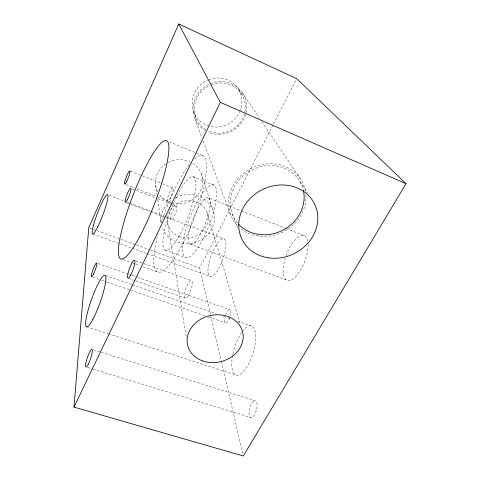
<?xml version="1.0" encoding="UTF-8"?>
<svg xmlns="http://www.w3.org/2000/svg" width="480" height="480" viewBox="0 0 480 480"><rect width="100%" height="100%" fill="white"/><g stroke="black" fill="none" stroke-linecap="round" stroke-linejoin="round"><path stroke-width="0.36" stroke-dasharray="2.4 1.8" d="M210.522 314.628L199.704 267.99L273.126 124.656M273.468 123.99L296.01 79.992M87.396 367.416L92.412 368.952M93.132 369.174L250.752 417.498M93.312 349.806L100.446 352.05M101.16 352.272L255.324 400.758A8.676 3.486 -75.1 0 1 254.862 414.138A8.676 3.486 -75.1 0 1 249.048 412.518A8.676 3.486 -75.1 0 1 255.324 400.758M86.55 326.754L107.874 333.642M108.588 333.87L235.83 374.958M92.91 277.206L100.698 279.882M101.406 280.128L106.368 281.832M107.076 282.078L205.524 315.948M208.356 316.926L225.354 322.77M105.432 275.442L131.574 284.502M132.276 284.748L216.354 313.872M223.416 316.32L231.192 319.014M237.546 321.216L250.974 325.866M128.808 278.43L135.18 280.65M135.888 280.896L185.454 298.182M98.082 263.55L128.436 274.182M129.144 274.434L131.262 275.172M131.964 275.424L136.908 277.152M137.616 277.398L230.1 309.804M123.204 259.758L132.384 263.022M133.086 263.274L135.204 264.024M135.912 264.276L140.148 265.782M142.968 266.79L157.086 271.806M135.726 260.706L143.46 263.466M144.162 263.718L191.25 280.53M92.88 234.03L131.67 248.058M132.378 248.31L146.478 253.41M147.186 253.668L210.654 276.612M89.472 227.904L92.982 229.182M93.69 229.434L96.498 230.46M97.2 230.712L135.816 244.758M136.518 245.01L149.856 249.864M150.558 250.116L199.704 267.99M165.186 250.11L185.556 257.568M189.672 243.996L286.02 279.864M109.188 195.324L123.858 200.898M127.35 202.224L128.748 202.752M129.45 203.016L150.408 210.978M151.104 211.248L164.382 216.288M165.078 216.552L224.466 239.118A20.088 6.114 -69.8 0 1 217.536 270.432A20.088 6.114 -69.8 0 1 208.902 263.388A20.088 6.114 -69.8 0 1 224.466 239.118M126.594 202.836L130.068 204.15M130.764 204.414L165.516 217.608M166.212 217.872L171.078 219.72M132.216 188.874L135.69 190.218M136.38 190.488L157.212 198.534M157.908 198.804L171.798 204.168M172.494 204.438L176.658 206.046A7.416 1.692 -69 0 1 173.67 217.332A7.416 1.692 -69 0 1 171.318 215.31A7.416 1.692 -69 0 1 176.658 206.046M125.994 184.596L134.34 187.824M137.124 188.904L157.296 196.71M157.992 196.98L167.73 200.748M130.572 171.198L141.696 175.566M142.386 175.842L161.85 183.492M162.546 183.768L172.968 187.866A6.966 1.494 -68.7 0 1 170.13 198.342A6.966 1.494 -68.7 0 1 167.982 196.74A6.966 1.494 -68.7 0 1 172.968 187.866M208.632 197.898A25.032 6.624 -69 0 1 199.608 235.866A25.032 6.624 -69 0 1 189.768 229.524A25.032 6.624 -69 0 1 208.632 197.898L240.642 210.54M241.338 210.816L285.174 228.132M285.864 228.408L304.656 235.83M192.612 176.634L214.5 185.418A38.97 10.32 -69 0 1 199.266 245.532A38.97 10.32 -69 0 1 185.124 232.746A38.97 10.32 -69 0 1 214.5 185.418M169.206 141.906L203.394 156M242.286 92.598L259.398 117.966M261.9 121.674L300.288 178.596M238.65 89.55L242.094 94.728M299.91 181.548L307.686 193.218M193.704 111.846L195.882 117.618M232.326 214.128L238.236 229.788M194.676 118.08L201.96 137.7M203.262 141.204L230.574 214.788M201.348 173.724L212.94 210.036M206.964 212.286L240.474 324.93M210.69 315.36L221.166 360.54M221.334 361.266L242.97 454.542M167.418 222.048L186.492 338.49M155.628 184.95L156.984 194.424M157.716 199.524L161.058 222.834A26.898 24.414 -13 0 1 172.092 199.824M175.752 197.664A26.898 24.414 -13 0 1 212.322 208.602A26.898 24.414 -13 0 1 196.674 241.902A26.898 24.414 -13 0 1 161.97 227.004M192.684 163.35A23.706 22.05 -12.3 0 1 200.46 190.71A23.706 22.05 -12.3 0 1 172.728 203.316M172.074 203.148A23.706 22.05 -12.3 0 1 159.204 194.316M157.71 191.826A23.706 22.05 -12.3 0 1 167.622 162.834M168.24 162.504A23.706 22.05 -12.3 0 1 190.314 162.048M205.416 130.806A27.192 26.052 -34.3 0 1 206.502 85.632A27.192 26.052 -34.3 0 1 246.684 105.858A27.192 26.052 -34.3 0 1 208.458 132.336M237.366 225.564A39.51 35.532 -26.5 0 1 251.142 168.402A39.51 35.532 -26.5 0 1 305.442 191.142M305.886 194.73A39.51 35.532 -26.5 0 1 283.272 231.792A39.51 35.532 -26.5 0 1 239.982 228.03M208.794 79.68A25.2 24.228 -35.5 0 1 234.726 84.606A25.2 24.228 -35.5 0 1 240.438 110.034M240.192 110.682A25.2 24.228 -35.5 0 1 209.706 126.24M209.046 126.054A25.2 24.228 -35.5 0 1 192.192 104.268A25.2 24.228 -35.5 0 1 207.474 80.226M211.434 84.636A25.896 24.81 -34.3 0 1 236.784 88.512A25.896 24.81 -34.3 0 1 244.872 112.32M244.536 113.688A25.896 24.81 -34.3 0 1 208.998 131.208M205.902 129.63A25.896 24.81 -34.3 0 1 194.436 106.71A25.896 24.81 -34.3 0 1 210.078 85.2M237.504 222.966A37.626 33.84 -26.5 0 1 252.306 169.8A37.626 33.84 -26.5 0 1 303.408 190.482M286.062 255.738A24 9.744 -69.2 0 1 298.512 236.82A24 9.744 -69.2 0 1 307.758 241.266M308.082 244.476A24 9.744 -69.2 0 1 292.23 279.534A24 9.744 -69.2 0 1 285.222 258.294M194.526 158.766A62.46 14.724 -69 0 1 202.032 193.836A62.46 14.724 -69 0 1 165.606 268.842A62.46 14.724 -69 0 1 158.142 233.682M161.166 223.278A62.46 14.724 -69 0 1 189.822 163.908M225.684 315.018A6.924 2.37 -71.5 0 1 229.902 309.72A6.924 2.37 -71.5 0 1 230.238 316.278M229.812 317.58A6.924 2.37 -71.5 0 1 225.816 322.908A6.924 2.37 -71.5 0 1 224.934 317.574M242.316 331.512A25.704 9.63 -72.7 0 1 255.654 337.482A25.704 9.63 -72.7 0 1 241.812 373.104A25.704 9.63 -72.7 0 1 232.302 357.276M232.404 356.598A25.704 9.63 -72.7 0 1 232.77 354.546M232.908 353.862A25.704 9.63 -72.7 0 1 241.938 332.016M178.968 236.544A20.514 18.618 -13 0 0 208.08 217.014A20.514 18.618 -13 0 0 176.13 204.372A20.514 18.618 -13 0 0 178.968 236.544M178.14 237.624A39.306 9.246 -69 0 0 194.292 177.306A39.306 9.246 -69 0 0 165.744 225.48A39.306 9.246 -69 0 0 178.14 237.624M188.286 295.686A9.312 2.616 -70.6 0 0 191.856 280.866A9.312 2.616 -70.6 0 0 185.016 291.522A9.312 2.616 -70.6 0 0 188.286 295.686"/><path stroke-width="0.72" d="M73.992 407.094L88.77 227.652L178.764 24L296.694 78.66L406.008 183.69L243.306 456L73.992 407.094L220.29 102.336L178.764 24M220.29 102.336L406.008 183.69M303.408 190.482A37.626 33.84 -26.5 0 1 282.888 230.172A37.626 33.84 -26.5 0 1 238.476 224.076M202.608 360.924A28.302 23.64 -13.9 0 0 243.144 335.244A28.302 23.64 -13.9 0 0 199.686 319.902A28.302 23.64 -13.9 0 0 202.608 360.924M268.65 257.868A40.362 35.736 -25.8 0 0 316.272 208.248A40.362 35.736 -25.8 0 0 249.864 198.744A40.362 35.736 -25.8 0 0 268.65 257.868M139.884 236.298A63.426 11.568 -68.9 0 0 167.154 141.066A63.426 11.568 -68.9 0 0 123.936 222.108A63.426 11.568 -68.9 0 0 139.884 236.298M93.564 274.026A7.326 1.11 -69.9 0 0 96.666 263.052A7.326 1.11 -69.9 0 0 92.04 272.598A7.326 1.11 -69.9 0 0 93.564 274.026M88.242 364.272A9.294 1.68 -71.4 0 0 92.148 349.596A9.294 1.68 -71.4 0 0 86.442 360.642A9.294 1.68 -71.4 0 0 88.242 364.272M127.41 199.704A7.56 1.218 -68.9 0 0 130.824 188.34A7.56 1.218 -68.9 0 0 125.838 197.958A7.56 1.218 -68.9 0 0 127.41 199.704M130.512 275.454A9.54 1.902 -70.1 0 0 134.748 260.478A9.54 1.902 -70.1 0 0 128.448 271.65A9.54 1.902 -70.1 0 0 130.512 275.454M126.666 181.458A7.092 1.068 -68.7 0 0 129.882 170.922A7.092 1.068 -68.7 0 0 125.202 180.114A7.092 1.068 -68.7 0 0 126.666 181.458M92.874 319.38A27.354 4.572 -70.4 0 0 105.66 276.12A27.354 4.572 -70.4 0 0 88.86 307.554A27.354 4.572 -70.4 0 0 92.874 319.38M97.824 226.662A21.096 2.826 -69.2 0 0 107.79 194.79A21.096 2.826 -69.2 0 0 94.584 221.478A21.096 2.826 -69.2 0 0 97.824 226.662"/></g></svg>
